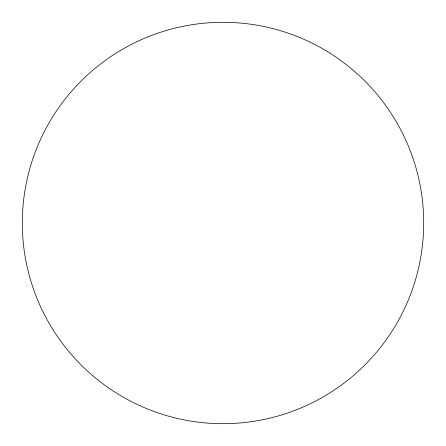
<?xml version="1.0" encoding="UTF-8"?>
<svg xmlns="http://www.w3.org/2000/svg" width="446" height="446" viewBox="0 0 446 446"><rect width="100%" height="100%" fill="white"/><g stroke="black" fill="none" stroke-linecap="round" stroke-linejoin="round"><path stroke-width="0.67" d="M110.508 389.207A200.7 200.7 0 0 0 423.187 237.317A200.7 200.7 0 0 0 135.305 42.47A200.7 200.7 0 0 0 110.508 389.207"/></g></svg>
